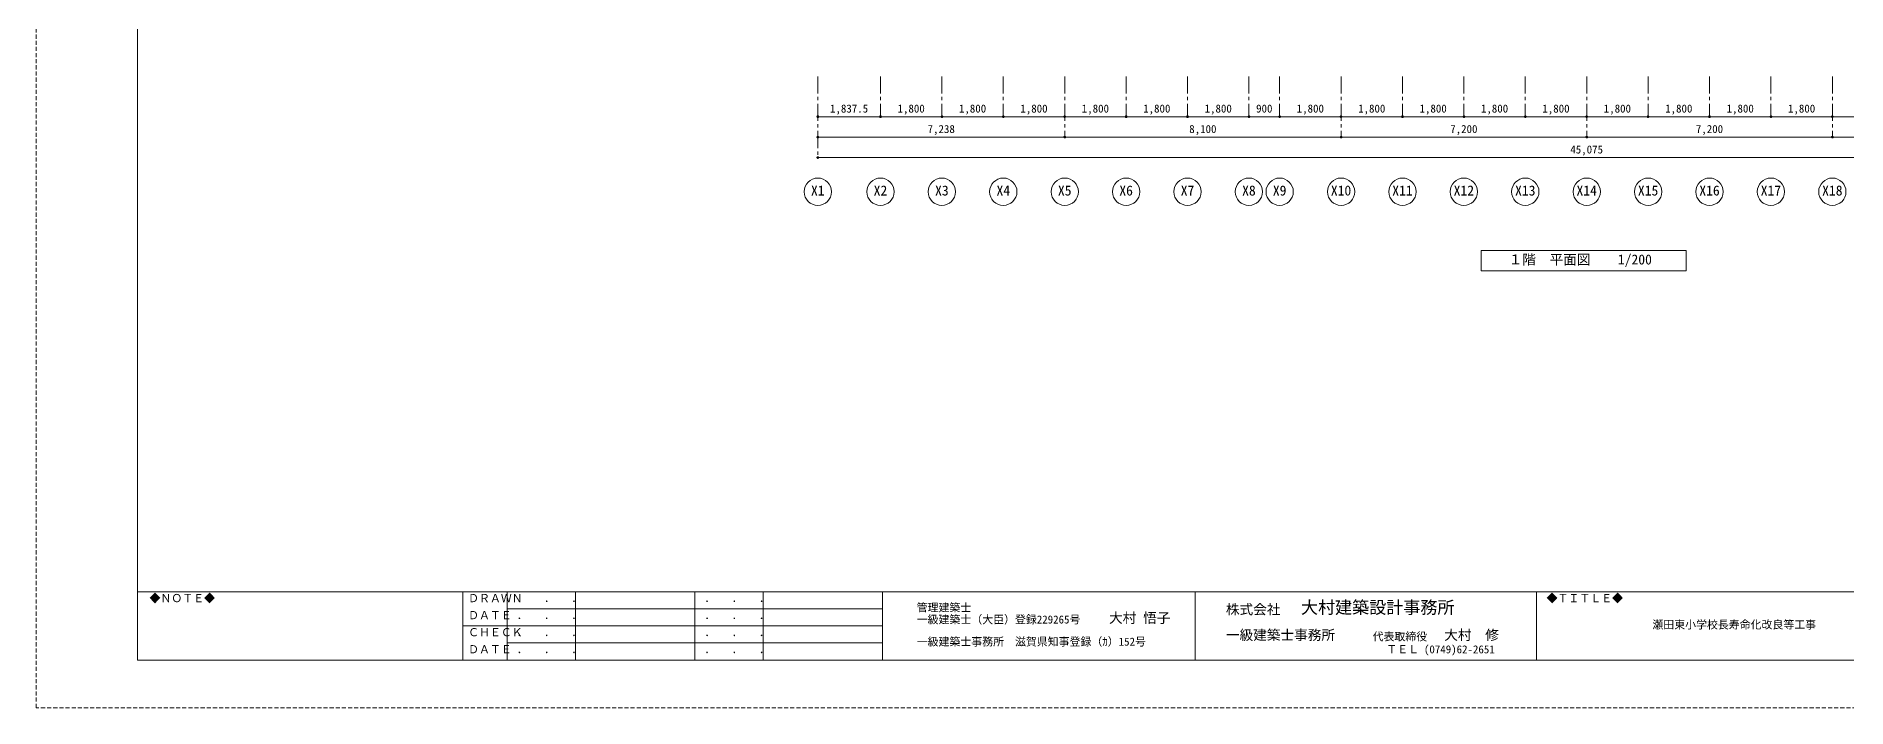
# Model space of a CAD drawing. Units: millimetres at full size, sheet at 1:100. Extents: x -84100 to 167013, y -59450 to 59350.
# Drawn here: x -84100 to -31030, y -59450 to -39756 of the extents above; entities that cross this region are included whole.
import ezdxf
from ezdxf.enums import TextEntityAlignment as Align

# ---------------------------------------------------------------- set-up
doc = ezdxf.new("R2010")
doc.units = ezdxf.units.MM
doc.header["$LTSCALE"] = 100
doc.header["$PDMODE"] = 32
doc.header["$PDSIZE"] = 50
doc.linetypes.add('CHAIN1', pattern=[8, 5, -1, 1, -1])
doc.linetypes.add('DASHED1', pattern=[1.8, 1.2, -0.6])
for name, color, linetype, lineweight in [('0-5_通芯符号', 3, 'CHAIN1', 9), ('0-6_寸法線', 3, 'Continuous', 9), ('1-9_敷地方位', 4, 'Continuous', 9), ('F-0', 3, 'Continuous', 9)]:
    doc.layers.add(name, color=color, linetype=linetype, lineweight=lineweight)
doc.styles.add('ＭＳ ゴシック', font='')
doc.styles.get('ＭＳ ゴシック').set_extended_font_data('MS Gothic')

msp = doc.modelspace()

# ---------------------------------------------------------------- linework, layer by layer
at = {"layer": '0-5_通芯符号'}
for p, q in [((-61191, -40934.7), (-61191, -43315.8)), ((-59353.5, -40934.7), (-59353.5, -42115.8)), ((-57553.5, -40934.7), (-57553.5, -42115.8)), ((-55753.5, -40934.7), (-55753.5, -42115.8)), ((-53953.5, -40934.7), (-53953.5, -42715.8)), ((-52153.5, -40934.7), (-52153.5, -42115.8)), ((-50353.5, -40934.7), (-50353.5, -42115.8)), ((-48553.5, -40934.7), (-48553.5, -42115.8)), ((-47653.5, -40934.7), (-47653.5, -42115.8)), ((-45853.5, -40934.7), (-45853.5, -42715.8)), ((-44053.5, -40934.7), (-44053.5, -42115.8)), ((-42253.5, -40934.7), (-42253.5, -42115.8)), ((-40453.5, -40934.7), (-40453.5, -42115.8)), ((-38653.5, -40934.7), (-38653.5, -42715.8)), ((-36853.5, -40934.7), (-36853.5, -42115.8)), ((-35053.5, -40934.7), (-35053.5, -42115.8)), ((-33253.5, -40934.7), (-33253.5, -42115.8)), ((-31453.5, -40934.7), (-31453.5, -42715.8))]:
    msp.add_line(p, q, dxfattribs=at)
at = {"layer": '0-5_通芯符号', "linetype": 'Continuous'}
for p, q in [((-61191, -42115.8), (-59353.5, -42115.8)), ((-59353.5, -42115.8), (-57553.5, -42115.8)), ((-57553.5, -42115.8), (-55753.5, -42115.8)), ((-55753.5, -42115.8), (-53953.5, -42115.8)), ((-53953.5, -42115.8), (-52153.5, -42115.8)), ((-52153.5, -42115.8), (-50353.5, -42115.8)), ((-50353.5, -42115.8), (-48553.5, -42115.8)), ((-48553.5, -42115.8), (-47653.5, -42115.8)), ((-47653.5, -42115.8), (-45853.5, -42115.8)), ((-45853.5, -42115.8), (-44053.5, -42115.8)), ((-44053.5, -42115.8), (-42253.5, -42115.8)), ((-42253.5, -42115.8), (-40453.5, -42115.8)), ((-40453.5, -42115.8), (-38653.5, -42115.8)), ((-38653.5, -42115.8), (-36853.5, -42115.8)), ((-36853.5, -42115.8), (-35053.5, -42115.8)), ((-35053.5, -42115.8), (-33253.5, -42115.8)), ((-33253.5, -42115.8), (-31453.5, -42115.8)), ((-31453.5, -42115.8), (-29653.5, -42115.8)), ((-61191, -42715.8), (-53953.5, -42715.8)), ((-53953.5, -42715.8), (-45853.5, -42715.8)), ((-45853.5, -42715.8), (-38653.5, -42715.8)), ((-38653.5, -42715.8), (-31453.5, -42715.8)), ((-31453.5, -42715.8), (-24253.5, -42715.8)), ((-61191, -43315.8), (-16116, -43315.8))]:
    msp.add_line(p, q, dxfattribs=at)
at = {"layer": '0-5_通芯符号'}
for p in [(-61191, -42115.8), (-59353.5, -42115.8), (-57553.5, -42115.8), (-55753.5, -42115.8), (-53953.5, -42115.8), (-52153.5, -42115.8), (-50353.5, -42115.8), (-48553.5, -42115.8), (-47653.5, -42115.8), (-45853.5, -42115.8), (-44053.5, -42115.8), (-42253.5, -42115.8), (-40453.5, -42115.8), (-38653.5, -42115.8), (-36853.5, -42115.8), (-35053.5, -42115.8), (-33253.5, -42115.8), (-31453.5, -42115.8), (-61191, -42715.8), (-53953.5, -42715.8), (-45853.5, -42715.8), (-38653.5, -42715.8), (-31453.5, -42715.8), (-61191, -43315.8)]:
    msp.add_point(p, dxfattribs=at)
at = {"layer": '0-6_寸法線'}
for centre in [(-61191, -44315.8), (-59353.5, -44315.8), (-57553.5, -44315.8), (-55753.5, -44315.8), (-53953.5, -44315.8), (-52153.5, -44315.8), (-50353.5, -44315.8), (-48553.5, -44315.8), (-47653.5, -44315.8), (-45853.5, -44315.8), (-44053.5, -44315.8), (-42253.5, -44315.8), (-40453.5, -44315.8), (-38653.5, -44315.8), (-36853.5, -44315.8), (-35053.5, -44315.8), (-33253.5, -44315.8), (-31453.5, -44315.8)]:
    msp.add_circle(centre, 400, dxfattribs=at)
at = {"layer": '1-9_敷地方位'}
for p, q in [((-41742.7, -46038.3), (-41742.7, -46638.3)), ((-41742.7, -46638.3), (-35742.7, -46638.3))]:
    msp.add_line(p, q, dxfattribs=at)
msp.add_lwpolyline([(-41742.7, -46038.3), (-35742.7, -46038.3), (-35742.7, -46638.3)], dxfattribs=at)
at = {"layer": 'F-0', "color": 5}
for p, q in [((-81129, -58048.3), (-81129, -1048.3)), ((-81129, -56048.3), (-2129, -56048.3)), ((-71591.5, -56048.3), (-71591.5, -58048.3)), ((-70291.5, -56048.3), (-70291.5, -58048.3)), ((-68291.5, -56048.3), (-68291.5, -58048.3)), ((-64791.5, -56048.3), (-64791.5, -58048.3)), ((-62791.5, -56048.3), (-62791.5, -58048.3)), ((-59291.5, -56048.3), (-59291.5, -58048.3)), ((-50129, -56048.3), (-50129, -58048.3)), ((-40129, -56048.3), (-40129, -58048.3)), ((-71591.5, -57048.3), (-59291.5, -57048.3)), ((-2129, -58048.3), (-81129, -58048.3))]:
    msp.add_line(p, q, dxfattribs=at)
at = {"layer": 'F-0', "color": 2}
for p, q in [((-70291.5, -56548.3), (-64791.5, -56548.3)), ((-64791.5, -56548.3), (-59291.5, -56548.3)), ((-70291.5, -57548.3), (-64791.5, -57548.3)), ((-64791.5, -57548.3), (-59291.5, -57548.3))]:
    msp.add_line(p, q, dxfattribs=at)
at = {"layer": 'F-0', "color": 7, "linetype": 'DASHED1'}
msp.add_lwpolyline([(84100, -59450), (-84100, -59450), (-84100, 59350)], dxfattribs=at)

# ---------------------------------------------------------------- texts
at = {"layer": '0-5_通芯符号', "style": 'ＭＳ ゴシック'}
for s, p in [('1,837.5', (-60832.3, -42065.8)), ('1,800', (-58853.5, -42065.8)), ('1,800', (-57053.5, -42065.8)), ('1,800', (-55253.5, -42065.8)), ('1,800', (-53453.5, -42065.8)), ('1,800', (-51653.5, -42065.8)), ('1,800', (-49853.5, -42065.8)), ('900', (-48343.5, -42065.8)), ('1,800', (-47153.5, -42065.8)), ('1,800', (-45353.5, -42065.8)), ('1,800', (-43553.5, -42065.8)), ('1,800', (-41753.5, -42065.8)), ('1,800', (-39953.5, -42065.8)), ('1,800', (-38153.5, -42065.8)), ('1,800', (-36353.5, -42065.8)), ('1,800', (-34553.5, -42065.8)), ('1,800', (-32753.5, -42065.8)), ('7,238', (-57972.3, -42665.8)), ('8,100', (-50303.5, -42665.8)), ('7,200', (-42653.5, -42665.8)), ('7,200', (-35453.5, -42665.8)), ('45,075', (-39133.5, -43265.8))]:
    msp.add_text(s, height=234.6, dxfattribs=at).set_placement(p, align=Align.BOTTOM_LEFT)
at = {"layer": '0-6_寸法線', "style": 'ＭＳ ゴシック'}
for s, p in [('X1', (-61391, -44515.8)), ('X2', (-59553.5, -44515.8)), ('X3', (-57753.5, -44515.8)), ('X4', (-55953.5, -44515.8)), ('X5', (-54153.5, -44515.8)), ('X6', (-52353.5, -44515.8)), ('X7', (-50553.5, -44515.8)), ('X8', (-48753.5, -44515.8)), ('X9', (-47853.5, -44515.8)), ('X10', (-46153.5, -44515.8)), ('X11', (-44353.5, -44515.8)), ('X12', (-42553.5, -44515.8)), ('X13', (-40753.5, -44515.8)), ('X14', (-38953.5, -44515.8)), ('X15', (-37153.5, -44515.8)), ('X16', (-35353.5, -44515.8)), ('X17', (-33553.5, -44515.8)), ('X18', (-31753.5, -44515.8))]:
    msp.add_text(s, height=293.3, dxfattribs=at).set_placement(p, align=Align.BOTTOM_LEFT)
at = {"layer": '1-9_敷地方位', "color": 3, "style": 'ＭＳ ゴシック'}
msp.add_text('１階\u3000平面図\u3000\u30001/200', height=293.3, dxfattribs=at).set_placement((-40941, -46538.3), align=Align.BOTTOM_LEFT)
at = {"layer": 'F-0', "style": 'ＭＳ ゴシック'}
for s, height, p in [('◆ＮＯＴＥ◆', 234.6, (-80779, -56423.3)), ('ＤＲＡＷＮ', 234.6, (-71441.5, -56423.3)), ('◆ＴＩＴＬＥ◆', 234.6, (-39829, -56423.3)), ('ＤＡＴＥ', 234.6, (-71441.5, -56923.3)), (' \u3000． \u3000． \u3000．', 234.6, (-70493, -56423.3)), (' \u3000． \u3000． \u3000．', 234.6, (-64993, -56423.3)), ('管理建築士', 234.6, (-58291.5, -56698.3)), ('一級建築士（大臣）登録229265号\u3000', 234.6, (-58291.5, -57048.3)), ('大村 悟子', 293.3, (-52654, -57048.3)), ('株式会社\u3000', 293.3, (-49229, -56798.3)), ('ＣＨＥＣＫ', 234.6, (-71441.5, -57423.3)), (' \u3000． \u3000． \u3000．', 234.6, (-70493, -56923.3)), (' \u3000． \u3000． \u3000．', 234.6, (-70493, -57423.3)), (' \u3000． \u3000． \u3000．', 234.6, (-64993, -56923.3)), (' \u3000． \u3000． \u3000．', 234.6, (-64993, -57423.3)), ('一級建築士事務所', 293.3, (-49229, -57548.3)), ('代表取締役', 234.6, (-44929, -57548.3)), ('\u3000大村\u3000修', 293.3, (-43229, -57548.3)), ('瀬田東小学校長寿命化改良等工事', 234.6, (-36729, -57198.3)), ('ＤＡＴＥ', 234.6, (-71441.5, -57923.3)), (' \u3000． \u3000． \u3000．', 234.6, (-70493, -57923.3)), (' \u3000． \u3000． \u3000．', 234.6, (-64993, -57923.3)), ('一級建築士事務所\u3000滋賀県知事登録（ｶ）152号', 234.6, (-58291.5, -57698.3)), ('ＴＥＬ', 234.6, (-44529, -57923.3)), ('(0749)62-2651', 234.6, (-43424, -57923.3))]:
    msp.add_text(s, height=height, dxfattribs=at).set_placement(p, align=Align.BOTTOM_LEFT)
at = {"layer": 'F-0', "color": 7, "style": 'ＭＳ ゴシック'}
msp.add_text('大村建築設計事務所', height=366.6, dxfattribs=at).set_placement((-47029, -56798.3), align=Align.BOTTOM_LEFT)

doc.saveas('drawing.dxf')
